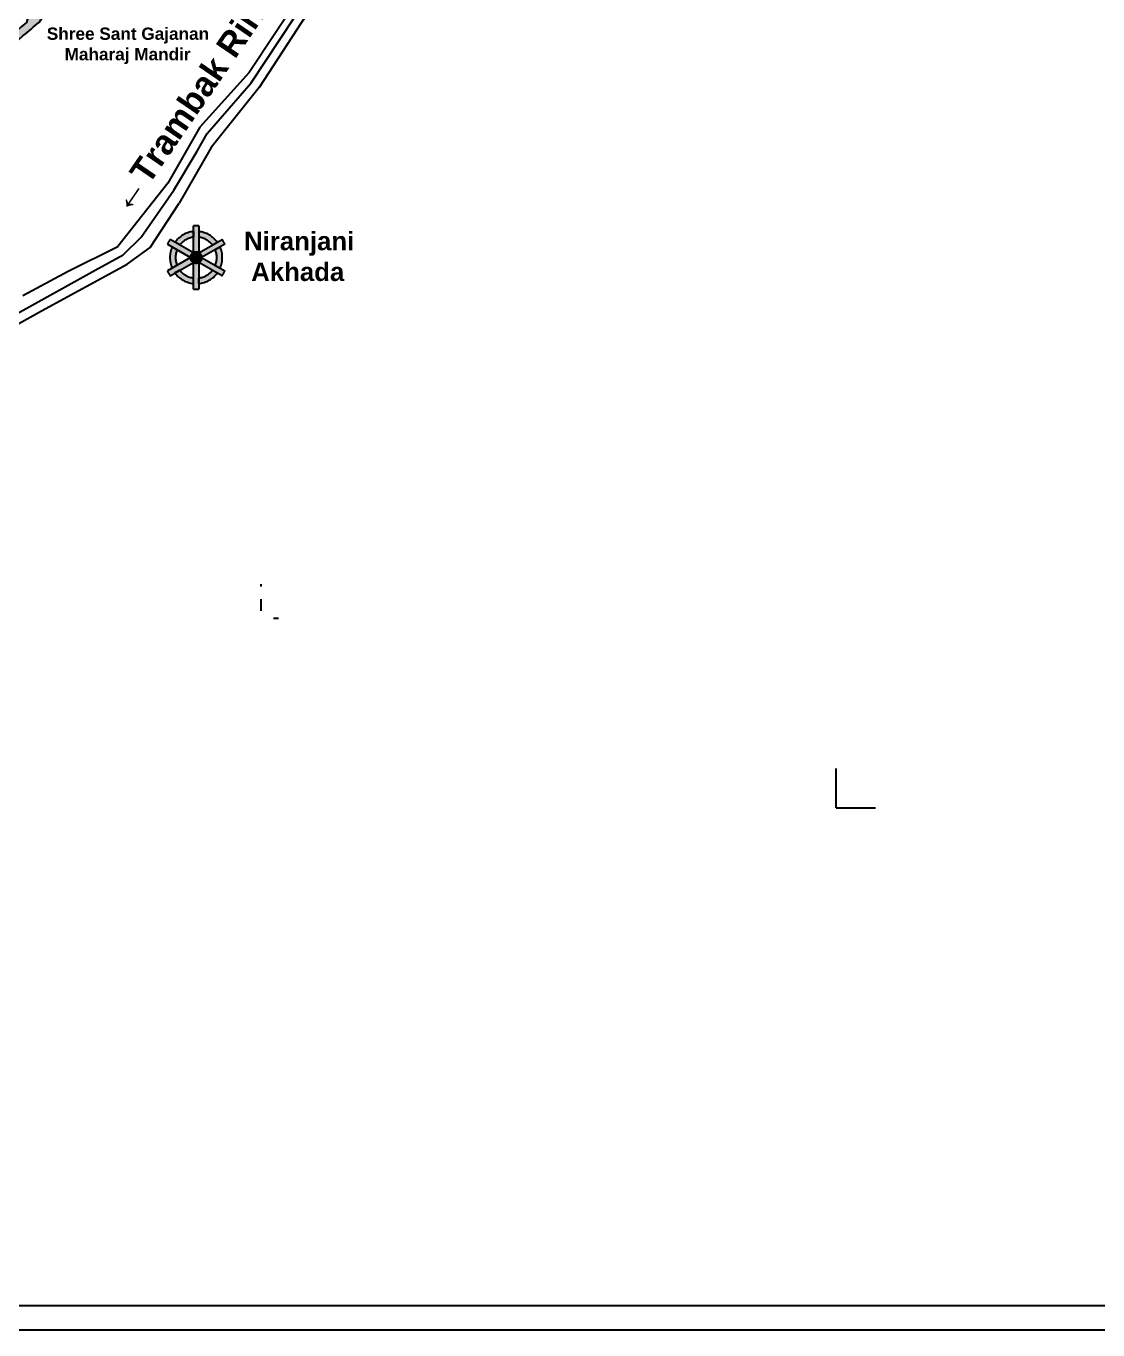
# Model space of a CAD drawing. Header units: metres. Extents: x 125.25 to 127.94, y 109.47 to 110.92.
# Drawn here: x 125.954 to 126.39, y 109.466 to 109.996 of the extents above; entities that cross this region are included whole.
import ezdxf

# ---------------------------------------------------------------- set-up
doc = ezdxf.new("R2010")
doc.units = ezdxf.units.M
doc.linetypes.add('DASHED2', pattern=[0.375, 0.25, -0.125])
doc.linetypes.add('DASHEDX2', pattern=[38.099999999999994, 25.4, -12.7])
doc.styles.get("Standard").update_dxf_attribs({"font": 'arial.ttf'})
pattern_1 = [(0, (78.03224774755557, 68.50812503801878), (0, 2.619375), [1.905, -0.714375]), (90, (78.03224774755557, 68.50812503801878), (-2.619375, 1.603904604758299e-16), [1.905, -0.714375])]
pattern_2 = [(0, (126.0481170161664, 109.7535990508151), (0, 2.619375), [1.905, -0.714375]), (90, (126.0481170161664, 109.7535990508151), (-2.619375, 1.603904604758299e-16), [1.905, -0.714375])]
pattern_3 = [(0, (126.2818825377752, 109.6763935714703), (0, 2.619375), [1.905, -0.714375]), (90, (126.2818825377752, 109.6763935714703), (-2.619375, 1.603904604758299e-16), [1.905, -0.714375])]

# ---------------------------------------------------------------- blocks, each defined once
blk = doc.blocks.new('A$C41FF0212')
at = {"linetype": 'DASHEDX2', "true_color": 0xffffff, "transparency": 33554687}
h = blk.add_hatch(color=7, dxfattribs=at)
h.dxf.hatch_style = 1
edge = h.paths.add_edge_path()
edge.add_line((0.009810053648588224, 0.02023095741278836), (0.009807084236798356, 0.01053818119704282))
edge.add_arc((0.008810050707553271, 0.008816867412440125), 0.001989220199852741, 59.9193663883004, 120.0806349087099)
edge.add_line((0.007813017139342635, 0.01053818117447288), (0.007810053648588224, 0.02023095741278836))
edge.add_arc((0.008810053648588223, 0.008810029477800203), 0.01146462362645163, 84.99602569108208, 95.00397430891792, ccw=False)
edge = h.paths.add_edge_path()
edge.add_line((0.009807087214203676, 0.01053817947927114), (0.01820807795371283, 0.01537621056397809))
edge.add_arc((0.008810053648588227, 0.008810029477800182), 0.01146462362645165, 24.93315632470302, 34.9411049425388, ccw=False)
edge.add_line((0.01920617681180591, 0.01364306352189733), (0.01080518607229675, 0.008805032437190382))
edge.add_arc((0.008876963372191574, 0.008848561995297174), 0.001928713976625326, 358.70676949753, 421.1674917697118)
edge = h.paths.add_edge_path()
edge.add_line((0.01080518607229675, 0.008805032437190382), (0.01921446167699539, 0.003994856742102139))
edge.add_arc((0.00881005364858819, 0.008810029477800227), 0.0114646236264517, 325.15729421149143, 335.1652428293271, ccw=False)
edge.add_line((0.01821934077739304, 0.00225999813253921), (0.009810053648588222, 0.0070835943187085))
edge.add_arc((0.00889229840302597, 0.008762485264074324), 0.001913360785944036, 298.66294626811, 361.2741843655108)
edge = h.paths.add_edge_path()
edge.add_line((0.009810053648588224, 0.007083594318708501), (0.009810053648588219, -0.002610898457187993))
edge.add_arc((0.008810053648588221, 0.00881002947780018), 0.01146462362645164, 264.99602569108214, 275.00397430891786, ccw=False)
edge.add_line((0.007810053648588224, -0.002610898457187993), (0.007810053648588221, 0.007083594318708499))
edge.add_arc((0.008810053648588223, 0.008780995651962845), 0.0019700688531454, 239.496135826314, 300.503864173686)
edge = h.paths.add_edge_path()
edge.add_line((0.006814656138358171, 0.00881829426345854), (-0.00159435437981895, 0.003994856742102139))
edge.add_arc((0.008810053648588253, 0.008810029477800227), 0.0114646236264517, 204.8347571706728, 214.8427057885085)
edge.add_line((-0.0005992334802165968, 0.00225999813253921), (0.00781005364858822, 0.0070835943187085))
edge.add_arc((0.008738579878051298, 0.008769334124422391), 0.001924546609300286, 178.5422478274661, 241.1534859248669, ccw=False)
edge = h.paths.add_edge_path()
edge.add_line((0.007813020082972766, 0.01053817947927114), (-0.0005879706565363914, 0.01537621056397809))
edge.add_arc((0.008810053648588216, 0.008810029477800182), 0.01146462362645165, 145.0588950574612, 155.0668436752969)
edge.add_line((-0.00158606951462947, 0.01364306352189733), (0.006814656138358171, 0.00881829426345854))
edge.add_arc((0.008732075451129296, 0.008854977589945533), 0.001917770186291842, 118.63530476575451, 181.0960270379363, ccw=False)
at = {"linetype": 'DASHEDX2', "transparency": 33554687}
h = blk.add_hatch(color=20, dxfattribs=at)
h.dxf.hatch_style = 1
edge = h.paths.add_edge_path()
edge.add_line((0.007810053648588219, 0.01822167653824538), (0.007810053648588219, 0.01620736723435694))
edge.add_arc((0.008810053648588216, 0.008810029477800184), 0.007464623626451644, 97.69878825760865, 142.3640811087704)
edge.add_line((0.002898766051610421, 0.01336824018271462), (0.001153218945675414, 0.01437348009074328))
edge.add_arc((0.00881005364858822, 0.008810029477800182), 0.00946462362645165, 96.06499769183557, 143.9978716745435, ccw=False)
edge = h.paths.add_edge_path()
edge.add_line((0.009810053648588224, 0.01822167653824538), (0.009810053648588224, 0.01620736723435694))
edge.add_arc((0.008810053648588227, 0.008810029477800184), 0.007464623626451644, 37.63591889122961, 82.30121174239127, ccw=False)
edge.add_line((0.01472134124556602, 0.01336824018271462), (0.01646688835150103, 0.01437348009074328))
edge.add_arc((0.008810053648588223, 0.008810029477800182), 0.00946462362645165, 36.0021283254565, 83.93500230816441)
edge = h.paths.add_edge_path()
edge.add_line((0.01746498720959411, 0.01264033304866252), (0.0157194401036591, 0.01163509314063386))
edge.add_arc((0.008810053648588223, 0.008810029477800189), 0.007464623626451644, -22.139943221981923, 22.238342376012213, ccw=False)
edge.add_line((0.01572428164579309, 0.005996836081098064), (0.01747155256487988, 0.004994595437816641))
edge.add_arc((0.008810053648588225, 0.008810029477800189), 0.009464623626451646, 336.226266212245, 383.8721329417853)
edge = h.paths.add_edge_path()
edge.add_line((0.009810053648588224, -0.0006016175826450108), (0.00981005364858822, 0.001412691721243432))
edge.add_arc((0.008810053648588223, 0.008810029477800189), 0.007464623626451648, 277.6987882576087, 322.4624802628007)
edge.add_line((0.01472916074619075, 0.004261977471535136), (0.01647643166527753, 0.003259736828253713))
edge.add_arc((0.008810053648588223, 0.008810029477800189), 0.00946462362645165, 276.0649976918356, 324.0962708285738, ccw=False)
edge = h.paths.add_edge_path()
edge.add_line((0.007810053648588219, -0.0006016175826450108), (0.007810053648588222, 0.001412691721243432))
edge.add_arc((0.00881005364858822, 0.008810029477800189), 0.007464623626451648, 217.5375197371993, 262.30121174239133, ccw=False)
edge.add_line((0.002890946550985696, 0.004261977471535136), (0.001143675631898908, 0.003259736828253713))
edge.add_arc((0.00881005364858822, 0.008810029477800189), 0.00946462362645165, 215.9037291714262, 263.9350023081644)
edge = h.paths.add_edge_path()
edge.add_line((0.0001551200875823354, 0.01264033304866252), (0.001900667193517343, 0.01163509314063386))
edge.add_arc((0.008810053648588218, 0.008810029477800189), 0.007464623626451643, 157.7616576239878, 202.139943221982)
edge.add_line((0.00189582565138335, 0.005996836081098064), (0.0001485547322965623, 0.004994595437816641))
edge.add_arc((0.008810053648588218, 0.008810029477800189), 0.009464623626451646, 156.1278670582147, 203.773733787755, ccw=False)
at = {"linetype": 'DASHEDX2', "true_color": 0xffffff, "transparency": 33554687}
h = blk.add_hatch(color=7, dxfattribs=at)
h.dxf.hatch_style = 1
edge = h.paths.add_edge_path()
edge.add_line((0.009807087214203676, 0.01053817947927114), (0.01820807795371283, 0.01537621056397809))
edge.add_arc((0.008810053648588227, 0.008810029477800182), 0.01146462362645165, 24.93315632470302, 34.9411049425388, ccw=False)
edge.add_line((0.01920617681180591, 0.01364306352189733), (0.01080518607229675, 0.008805032437190382))
edge.add_arc((0.008876963372191574, 0.008848561995297174), 0.001928713976625326, 358.70676949753, 421.1674917697118)
at = {"linetype": 'DASHEDX2', "true_color": 0xcc3300, "transparency": 33554687}
h = blk.add_hatch(color=22, dxfattribs=at)
h.dxf.hatch_style = 1
edge = h.paths.add_edge_path()
edge.add_arc((0.008810053648588221, 0.008780995651962838), 0.002025091960450592, 0, 360)
at = {"color": 18, "linetype": 'DASHEDX2', "true_color": 0x000000}
for points in [[(0.009810053648588224, 0.02023095741278836), (0.009807084236798356, 0.01053818119704282, 0.2687035224409885), (0.007813017139342635, 0.01053818117447288), (0.007810053648588224, 0.02023095741278836, -0.04369569146346969)], [(0.007810053648588219, 0.01822167653824538), (0.007810053648588219, 0.01620736723435694, 0.1973945879906858), (0.002898766051610421, 0.01336824018271462), (0.001153218945675414, 0.01437348009074328, -0.2122504552456015)], [(0.009810053648588224, 0.01822167653824538), (0.009810053648588224, 0.01620736723435694, -0.1973945879906858), (0.01472134124556602, 0.01336824018271462), (0.01646688835150103, 0.01437348009074328, 0.2122504552456015)], [(0.0001551200875823354, 0.01264033304866252), (0.001900667193517343, 0.01163509314063386, 0.1960938078674019), (0.00189582565138335, 0.005996836081098064), (0.0001485547322965623, 0.004994595437816641, -0.2109420802666859)], [(0.01746498720959411, 0.01264033304866252), (0.0157194401036591, 0.01163509314063386, -0.1960938078674019), (0.01572428164579309, 0.005996836081098064), (0.01747155256487988, 0.004994595437816641, 0.2109420802666859)], [(0.007810053648588219, -0.0006016175826450108), (0.007810053648588222, 0.001412691721243432, -0.1978407024874488), (0.002890946550985696, 0.004261977471535136), (0.001143675631898908, 0.003259736828253713, 0.2126991856762388)], [(0.009810053648588224, -0.0006016175826450108), (0.00981005364858822, 0.001412691721243432, 0.1978407024874488), (0.01472916074619075, 0.004261977471535136), (0.01647643166527753, 0.003259736828253713, -0.2126991856762388)]]:
    blk.add_lwpolyline(points, format="xyb", close=True, dxfattribs=at)
for points in [[(0.007813020082972766, 0.01053817947927114), (-0.0005879706565363914, 0.01537621056397809, 0.04369569146346959), (-0.00158606951462947, 0.01364306352189733), (0.006814656138358171, 0.00881829426345854, -0.2794906431650335), (0.007813017139342633, 0.01053818117447287)], [(0.009807087214203676, 0.01053817947927114), (0.01820807795371283, 0.01537621056397809, -0.04369569146346959), (0.01920617681180591, 0.01364306352189733), (0.01080518607229675, 0.008805032437190382, 0.2794906431650335), (0.009807087214203676, 0.01053817947927114)], [(0.006814656138358171, 0.00881829426345854, -0.001681654276185364), (0.006814656138358171, 0.00881829426345854), (-0.00159435437981895, 0.003994856742102139, 0.04369569146346952), (-0.0005992334802165968, 0.00225999813253921), (0.00781005364858822, 0.0070835943187085, -0.2801988244140493), (0.006814656138358171, 0.00881829426345854)], [(0.009810053648588224, 0.007083594318708501), (0.009810053648588219, -0.002610898457187993, -0.04369569146346952), (0.007810053648588224, -0.002610898457187993), (0.007810053648588221, 0.0070835943187085, 0.2726675198910545), (0.009810053648588224, 0.007083594318708501)], [(0.01080518607229675, 0.008805032437190382, 0.001681654276185364), (0.01080518607229675, 0.008805032437190382), (0.01921446167699539, 0.003994856742102139, -0.04369569146346952), (0.01821934077739304, 0.00225999813253921), (0.009810053648588222, 0.0070835943187085, 0.2801988244140493), (0.01080518607229675, 0.008805032437190382)]]:
    blk.add_lwpolyline(points, format="xyb", dxfattribs=at)
blk.add_circle((0.008810053648588221, 0.008780995651962838), 0.002025091960450592, dxfattribs=at)

msp = doc.modelspace()

# ---------------------------------------------------------------- hatches: boundary and pattern name
at = {"linetype": 'DASHEDX2', "transparency": 33554508}
h = msp.add_hatch(dxfattribs=at)
h.set_pattern_fill('ANGLE', color=4)
h.set_pattern_definition([(0, (0, 0), (0, 6.985), [5.08, -1.905]), (90, (0, 0), (-6.985, 4.277078946022131e-16), [5.08, -1.905])])
h.paths.add_polyline_path([(125.8705853623104, 109.8771000667366), (125.9181368982922, 109.9017600614604), (125.9154052375603, 109.905512128633), (125.9017845078831, 109.8963763795258), (125.8865935687753, 109.8898878059363), (125.8673005486775, 109.8805543287699), (125.8525745645625, 109.8692732481122), (125.8428560623801, 109.8676746096338), (125.8485448038069, 109.8601547941576), (125.8491740310245, 109.8603087610031), (125.8524310060408, 109.8607536119008), (125.8550355268982, 109.8611299866417), (125.8616632645926, 109.865689723601), (125.8660277012858, 109.8698632599182)], flags=17)
h.paths.add_polyline_path([(125.8431906606928, 109.8581365959974), (125.8445922971029, 109.8590780819242), (125.8400254031473, 109.8654496796128), (125.8364600847154, 109.8577744413497), (125.8347120614988, 109.8568343505056), (125.8369634646137, 109.8535726028602)])
h.paths.add_polyline_path([(125.8341718033263, 109.8565437984371), (125.8296435814573, 109.8541085104623), (125.8323696805667, 109.8502057586822), (125.8364480036427, 109.8531948147989)])
h.paths.add_polyline_path([(125.8347120614988, 109.8568343505056), (125.8341718033263, 109.8565437984371), (125.8364480036427, 109.8531948147989), (125.8369634646137, 109.8535726028602)])
h.paths.add_polyline_path([(125.8296435814573, 109.8541085104623), (125.8290026915327, 109.8537638384095), (125.8318370452831, 109.8498153833434), (125.8323696805667, 109.8502057586822)])
h.paths.add_polyline_path([(125.8317318137627, 109.8497382577911), (125.8318370452831, 109.8498153833434), (125.8290026915327, 109.8537638384095), (125.8287411038078, 109.8536231559388), (125.7996513262093, 109.8533920979523), (125.7973678033014, 109.8492460737045), (125.7834725218293, 109.8100908841822), (125.7835236349938, 109.8046255650382), (125.7811724007597, 109.8021738358294), (125.7781471378272, 109.7895551646307), (125.7715042611262, 109.7774640873222), (125.7689848379206, 109.7591118057509), (125.7695196255294, 109.7537865126992), (125.7683333914078, 109.7491172429875), (125.7686578944876, 109.7446558787571), (125.7698376738271, 109.7447416915286), (125.7705256575947, 109.7352830873964), (125.7694526595438, 109.7242457733809), (125.7574622679585, 109.7239078201225), (125.7432155350898, 109.7197360418107), (125.7483832210531, 109.7176598529116), (125.7567652102025, 109.7205139239214), (125.7725114903515, 109.7220313543365), (125.7757858555576, 109.7571561135481), (125.7782935495557, 109.7668182701643), (125.7793146328, 109.7751881071538), (125.7832820292746, 109.7919440152305), (125.7918612611511, 109.8187848072856), (125.7967053235734, 109.834745854875), (125.8023043921794, 109.8452786717885), (125.8027668424124, 109.8457140019372), (125.8033030041496, 109.8460086874303), (125.8038593470948, 109.846162728268), (125.8044893299795, 109.8462029168146), (125.8262745145643, 109.8477459495004), (125.8274393710241, 109.84786785781), (125.8288368123272, 109.8480742932828), (125.8302145733742, 109.8486528618808)])
h.paths.add_polyline_path([(125.9213390771701, 109.9058684990205), (125.9194435517922, 109.9084885877185), (125.9189648703936, 109.9078996594958), (125.9154052375603, 109.905512128633), (125.9181368982922, 109.9017600614604), (125.9217649772131, 109.9036415655002), (125.9223704863597, 109.9044525565022)], flags=16)
h.paths.add_polyline_path([(126.0277262574968, 110.1051928602745), (126.0234951082265, 110.1009622818685), (126.0230604917, 110.0822096962502), (126.0273543106344, 110.0865862662085)])
h.paths.add_polyline_path([(126.0316566639709, 110.0721470453441), (126.0277605458053, 110.0775881534434), (126.0273074705305, 110.0842430960201), (126.0273543106344, 110.0865862662085), (126.0230604917, 110.0822096962502), (126.0272263878759, 110.0717908106494), (126.0277876687762, 110.0583996329463), (126.025131692995, 110.0532009682811), (126.0166340447251, 110.0364552522883), (125.9976731557835, 110.0287595270551), (125.9893398913244, 110.0254133194208), (125.9734046091535, 110.0208019507068), (125.9579032229533, 110.0092181590527), (125.9543267837091, 109.9975596051061), (125.9207968517484, 109.9687582711058), (125.9316753816034, 109.9441541837497), (125.9353170877328, 109.9397855636221), (125.9359706869247, 109.9288221464192), (125.9189648703936, 109.9078996594958), (125.9017845078831, 109.8963763795258), (125.8865935687753, 109.8898878059363), (125.8673005486775, 109.8805543287699), (125.8525745645625, 109.8692732481122), (125.8409102505565, 109.8673545346269, -0.0488294801046326), (125.8410738819279, 109.867001436331), (125.8460861655471, 109.8597437265321), (125.8463490188244, 109.8596175032114), (125.8491740310245, 109.8603087610031), (125.8524310060408, 109.8607536119008), (125.8550355268982, 109.8611299866417), (125.8616632645926, 109.865689723601), (125.8660277012858, 109.8698632599182), (125.8705853623104, 109.8771000667366), (125.9217649772131, 109.9036415655002), (125.9404992211704, 109.9287333471249), (125.93942210287, 109.9327709381307), (125.9406400602386, 109.9370983932246), (125.9341101513075, 109.9563342733454), (125.926997492106, 109.9610877819607), (125.9262726861697, 109.9689650727613), (125.9529201821415, 109.9921306115497), (125.9595836305549, 109.997672328334), (125.9693300805219, 110.0133053983237), (126.0102557095472, 110.0293011417199), (126.017040700686, 110.0328248456914), (126.0170407006861, 110.0358062891332), (126.02181803622, 110.0358062891332), (126.0307472214514, 110.0560970458843)])
h = msp.add_hatch(color=4, dxfattribs=at)
h.dxf.hatch_style = 1
h.paths.add_polyline_path([(126.0277262574968, 110.1051928602745), (126.0234951082265, 110.1009622818685), (126.0230604917, 110.0822096962502), (126.0273543106344, 110.0865862662085)])
h.paths.add_polyline_path([(126.0273074705305, 110.0842430960201), (126.0273543106344, 110.0865862662085), (126.0230604917, 110.0822096962502), (126.0272263878759, 110.0717908106494), (126.0277876687762, 110.0583996329463), (126.025131692995, 110.0532009682811), (126.0166340447251, 110.0364552522883), (125.9976731557835, 110.0287595270551), (125.9893398913244, 110.0254133194208), (125.9734046091535, 110.0208019507068), (125.9579032229533, 110.0092181590527), (125.9543267837091, 109.9975596051061), (125.9207968517484, 109.9687582711058), (125.9316753816034, 109.9441541837497), (125.9353170877328, 109.9397855636221), (125.9359706869247, 109.9288221464192), (125.9189648703936, 109.9078996594958), (125.9017845078831, 109.8963763795258), (125.8865935687753, 109.8898878059363), (125.8673005486775, 109.8805543287699), (125.8525745645625, 109.8692732481122), (125.8409102505565, 109.8673545346269), (125.8364600847154, 109.8577744413497), (125.8287411038078, 109.8536231559388), (125.7996513262093, 109.8533920979523), (125.7973678033014, 109.8492460737045), (125.7834725218293, 109.8100908841822), (125.7835236349938, 109.8046255650382), (125.7811724007597, 109.8021738358294), (125.7781471378272, 109.7895551646307), (125.7715042611262, 109.7774640873222), (125.7689848379206, 109.7591118057509), (125.7695196255294, 109.7537865126992), (125.7683333914078, 109.7491172429875), (125.7686578944876, 109.7446558787571), (125.7698376738271, 109.7447416915286), (125.7705256575947, 109.7352830873964), (125.7694526595438, 109.7242457733809), (125.7574622679585, 109.7239078201225), (125.7432155350898, 109.7197360418107), (125.7483832210531, 109.7176598529116), (125.7567652102025, 109.7205139239214), (125.7725114903515, 109.7220313543365), (125.7757858555576, 109.7571561135481), (125.7782935495557, 109.7668182701643), (125.7793146328, 109.7751881071538), (125.7832820292746, 109.7919440152305), (125.7918612611511, 109.8187848072856), (125.7967053235734, 109.834745854875), (125.8023043921794, 109.8452786717885), (125.8027668424124, 109.8457140019372), (125.8033030041496, 109.8460086874303), (125.8038593470948, 109.846162728268), (125.8044893299795, 109.8462029168146), (125.8262745145643, 109.8477459495004), (125.8274393710241, 109.84786785781), (125.8288368123272, 109.8480742932828), (125.8302145733742, 109.8486528618808), (125.8317318137627, 109.8497382577911), (125.8431906606928, 109.8581365959974), (125.8448488832786, 109.8592504320941), (125.8491740310245, 109.8603087610031), (125.8524310060408, 109.8607536119008), (125.8550355268982, 109.8611299866417), (125.8616632645926, 109.865689723601), (125.8660277012858, 109.8698632599182), (125.8705853623104, 109.8771000667366), (125.9217649772131, 109.9036415655002), (125.9404992211704, 109.9287333471249), (125.93942210287, 109.9327709381307), (125.9406400602386, 109.9370983932246), (125.9341101513075, 109.9563342733454), (125.926997492106, 109.9610877819607), (125.9262726861697, 109.9689650727613), (125.9529201821415, 109.9921306115497), (125.9595836305549, 109.997672328334), (125.9693300805219, 110.0133053983237), (126.0102557095472, 110.0293011417199), (126.0215325991035, 110.035157659393), (126.0307472214514, 110.0560970458843), (126.0316566639709, 110.0721470453441), (126.0277605458053, 110.0775881534434)])
at = {"linetype": 'DASHEDX2', "transparency": 33554687}
h = msp.add_hatch(dxfattribs=at)
h.set_pattern_fill('ANGLE', color=5, scale=0.375)
h.set_pattern_definition(pattern_1)
edge = h.paths.add_edge_path()
edge.add_arc((126.0523058646708, 109.7747927233555), 0.005452126372468816, 249.23201427472668, 310.3680361022112, ccw=False)
edge.add_line((126.0503726247912, 109.7696948546293), (126.0494365788458, 109.7687816066159))
edge.add_arc((126.0447482330382, 109.7655455682795), 0.005696712255949516, -36.79483663115002, 34.61461385876498, ccw=False)
edge.add_arc((126.0532017604405, 109.7606997568932), 0.004147392212962093, 159.775410179667, 241.9771746281703)
edge.add_arc((126.0383744262832, 109.7260919663639), 0.03351951096731626, 58.60247302729181, 67.40481105756407, ccw=False)
edge.add_arc((126.0732999325501, 109.7260919663491), 0.03351951096483415, 112.5951888763378, 121.39752691721961, ccw=False)
edge.add_arc((126.0584725984295, 109.760699756913), 0.004147392232406883, 298.0228252284066, 380.2245879563536)
edge.add_arc((126.0669261258243, 109.7655455682779), 0.005696712256910567, 145.3853861277885, 216.7948378600259, ccw=False)
edge.add_line((126.0622377800166, 109.7687816066159), (126.0613017340713, 109.7696948546293))
edge.add_arc((126.0593684941855, 109.7747927233566), 0.005452126375602906, 229.6319638760054, 290.76798578098635, ccw=False)
h = msp.add_hatch(dxfattribs=at)
h.set_pattern_fill('ANGLE', color=5, scale=0.375)
h.set_pattern_definition(pattern_2)
edge = h.paths.add_edge_path()
edge.add_arc((126.0523058646708, 109.7747927233555), 0.005452126372468816, 249.23201427472668, 310.3680361022112, ccw=False)
edge.add_line((126.0503726247912, 109.7696948546293), (126.0494365788458, 109.7687816066159))
edge.add_arc((126.0447482330382, 109.7655455682795), 0.005696712255949516, -36.79483663115002, 34.61461385876498, ccw=False)
edge.add_arc((126.0532017604405, 109.7606997568932), 0.004147392212962093, 159.775410179667, 241.9771746281703)
edge.add_arc((126.0383744262832, 109.7260919663639), 0.03351951096731626, 58.60247302729181, 67.40481105756407, ccw=False)
edge.add_arc((126.0732999325501, 109.7260919663491), 0.03351951096483415, 112.5951888763378, 121.39752691721961, ccw=False)
edge.add_arc((126.0584725984295, 109.760699756913), 0.004147392232406883, 298.0228252284066, 380.2245879563536)
edge.add_arc((126.0669261258243, 109.7655455682779), 0.005696712256910567, 145.3853861277885, 216.7948378600259, ccw=False)
edge.add_line((126.0622377800166, 109.7687816066159), (126.0613017340713, 109.7696948546293))
edge.add_arc((126.0593684941855, 109.7747927233566), 0.005452126375602906, 229.6319638760054, 290.76798578098635, ccw=False)
h = msp.add_hatch(dxfattribs=at)
h.set_pattern_fill('ANGLE', color=5, scale=0.375)
h.set_pattern_definition(pattern_2)
edge = h.paths.add_edge_path()
edge.add_arc((126.0523058646708, 109.7747927233555), 0.005452126372468816, 249.23201427472668, 310.3680361022112, ccw=False)
edge.add_line((126.0503726247912, 109.7696948546293), (126.0494365788458, 109.7687816066159))
edge.add_arc((126.0447482330382, 109.7655455682795), 0.005696712255949516, -36.79483663115002, 34.61461385876498, ccw=False)
edge.add_arc((126.0532017604405, 109.7606997568932), 0.004147392212962093, 159.775410179667, 241.9771746281703)
edge.add_arc((126.0383744262832, 109.7260919663639), 0.03351951096731626, 58.60247302729181, 67.40481105756407, ccw=False)
edge.add_arc((126.0732999325501, 109.7260919663491), 0.03351951096483415, 112.5951888763378, 121.39752691721961, ccw=False)
edge.add_arc((126.0584725984295, 109.760699756913), 0.004147392232406883, 298.0228252284066, 380.2245879563536)
edge.add_arc((126.0669261258243, 109.7655455682779), 0.005696712256910567, 145.3853861277885, 216.7948378600259, ccw=False)
edge.add_line((126.0622377800166, 109.7687816066159), (126.0613017340713, 109.7696948546293))
edge.add_arc((126.0593684941855, 109.7747927233566), 0.005452126375602906, 229.6319638760054, 290.76798578098635, ccw=False)
h = msp.add_hatch(dxfattribs=at)
h.set_pattern_fill('ANGLE', color=5, scale=0.375)
h.set_pattern_definition(pattern_2)
edge = h.paths.add_edge_path()
edge.add_arc((126.0523058646708, 109.7747927233555), 0.005452126372468816, 249.23201427472668, 310.3680361022112, ccw=False)
edge.add_line((126.0503726247912, 109.7696948546293), (126.0494365788458, 109.7687816066159))
edge.add_arc((126.0447482330382, 109.7655455682795), 0.005696712255949516, -36.79483663115002, 34.61461385876498, ccw=False)
edge.add_arc((126.0532017604405, 109.7606997568932), 0.004147392212962093, 159.775410179667, 241.9771746281703)
edge.add_arc((126.0383744262832, 109.7260919663639), 0.03351951096731626, 58.60247302729181, 67.40481105756407, ccw=False)
edge.add_arc((126.0732999325501, 109.7260919663491), 0.03351951096483415, 112.5951888763378, 121.39752691721961, ccw=False)
edge.add_arc((126.0584725984295, 109.760699756913), 0.004147392232406883, 298.0228252284066, 380.2245879563536)
edge.add_arc((126.0669261258243, 109.7655455682779), 0.005696712256910567, 145.3853861277885, 216.7948378600259, ccw=False)
edge.add_line((126.0622377800166, 109.7687816066159), (126.0613017340713, 109.7696948546293))
edge.add_arc((126.0593684941855, 109.7747927233566), 0.005452126375602906, 229.6319638760054, 290.76798578098635, ccw=False)
at = {"linetype": 'DASHEDX2', "true_color": 0xffffff, "transparency": 33554687}
h = msp.add_hatch(dxfattribs=at)
h.set_pattern_fill('ANGLE', scale=0.375)
h.set_pattern_definition(pattern_1)
h.paths.add_polyline_path([(126.057457747731, 109.7647479284948), (126.0596047937512, 109.7647479284948), (126.0579129749678, 109.7622507328231), (126.0584723168824, 109.759161005119), (126.0558371794312, 109.760403107206), (126.05320204198, 109.759161005119), (126.0537613838946, 109.7622507328231), (126.0520695651112, 109.7647479284948), (126.0542166111315, 109.7647479284948), (126.0558371794312, 109.767071873619)])
h = msp.add_hatch(dxfattribs=at)
h.set_pattern_fill('ANGLE', scale=0.375)
h.set_pattern_definition(pattern_2)
h.paths.add_polyline_path([(126.057457747731, 109.7647479284948), (126.0596047937512, 109.7647479284948), (126.0579129749678, 109.7622507328231), (126.0584723168824, 109.759161005119), (126.0558371794312, 109.760403107206), (126.05320204198, 109.759161005119), (126.0537613838946, 109.7622507328231), (126.0520695651112, 109.7647479284948), (126.0542166111315, 109.7647479284948), (126.0558371794312, 109.767071873619)])
h = msp.add_hatch(dxfattribs=at)
h.set_pattern_fill('ANGLE', scale=0.375)
h.set_pattern_definition(pattern_2)
h.paths.add_polyline_path([(126.057457747731, 109.7647479284948), (126.0596047937512, 109.7647479284948), (126.0579129749678, 109.7622507328231), (126.0584723168824, 109.759161005119), (126.0558371794312, 109.760403107206), (126.05320204198, 109.759161005119), (126.0537613838946, 109.7622507328231), (126.0520695651112, 109.7647479284948), (126.0542166111315, 109.7647479284948), (126.0558371794312, 109.767071873619)])
h = msp.add_hatch(dxfattribs=at)
h.set_pattern_fill('ANGLE', scale=0.375)
h.set_pattern_definition(pattern_2)
h.paths.add_polyline_path([(126.057457747731, 109.7647479284948), (126.0596047937512, 109.7647479284948), (126.0579129749678, 109.7622507328231), (126.0584723168824, 109.759161005119), (126.0558371794312, 109.760403107206), (126.05320204198, 109.759161005119), (126.0537613838946, 109.7622507328231), (126.0520695651112, 109.7647479284948), (126.0542166111315, 109.7647479284948), (126.0558371794312, 109.767071873619)])
at = {"linetype": 'DASHEDX2', "transparency": 33554687}
h = msp.add_hatch(dxfattribs=at)
h.set_pattern_fill('ANGLE', color=86, scale=0.375)
h.set_pattern_definition(pattern_3)
edge = h.paths.add_edge_path()
edge.add_line((126.2856325377752, 109.6947721171814), (126.2964430674135, 109.6947721171814))
edge.add_arc((126.2964430674135, 109.6910221171814), 0.003750000000000003, 1.1368683772161603e-13, 89.99999999999989, ccw=False)
edge.add_line((126.3001930674135, 109.6910221171814), (126.3001930674135, 109.6801435714703))
edge.add_arc((126.2964430674135, 109.6801435714703), 0.003750000000000003, -89.99999999999989, 0, ccw=False)
edge.add_line((126.2964430674135, 109.6763935714703), (126.2856325377752, 109.6763935714703))
edge.add_arc((126.2856325377752, 109.6801435714703), 0.003750000000000002, 180, 270, ccw=False)
edge.add_line((126.2818825377752, 109.6801435714703), (126.2818825377752, 109.6910221171814))
edge.add_arc((126.2856325377752, 109.6910221171814), 0.003750000000000001, 90, 180, ccw=False)
h = msp.add_hatch(dxfattribs=at)
h.set_pattern_fill('ANGLE', color=1, scale=0.375)
h.set_pattern_definition(pattern_3)
edge = h.paths.add_edge_path(flags=16)
edge.add_line((126.292236644448, 109.6875881718403), (126.2899852684119, 109.6875881718403))
edge.add_line((126.2899852684119, 109.6875881718403), (126.2899852684119, 109.6852828114773))
edge.add_line((126.2899852684119, 109.6852828114773), (126.292236644448, 109.6852828114773))
edge.add_arc((126.292236644448, 109.6864354916588), 0.001152680181496279, 270, 450)
edge = h.paths.add_edge_path()
edge.add_line((126.2884450377752, 109.6919596171814), (126.2936305674135, 109.6919596171814))
edge.add_arc((126.2936305674135, 109.6882096171814), 0.003750000000000003, 1.1368683772161603e-13, 89.99999999999989, ccw=False)
edge.add_line((126.2973805674135, 109.6882096171814), (126.2973805674135, 109.6829560714703))
edge.add_arc((126.2936305674135, 109.6829560714703), 0.003750000000000003, -89.99999999999989, 0, ccw=False)
edge.add_line((126.2936305674135, 109.6792060714703), (126.2884450377752, 109.6792060714703))
edge.add_arc((126.2884450377752, 109.6829560714703), 0.003750000000000001, 180, 270, ccw=False)
edge.add_line((126.2846950377752, 109.6829560714703), (126.2846950377752, 109.6882096171814))
edge.add_arc((126.2884450377752, 109.6882096171814), 0.003750000000000001, 90, 180, ccw=False)
at = {"linetype": 'DASHEDX2', "true_color": 0x000000, "transparency": 33554687}
h = msp.add_hatch(dxfattribs=at)
h.set_pattern_fill('ANGLE', color=18, scale=0.375)
h.set_pattern_definition(pattern_3)
edge = h.paths.add_edge_path()
edge.add_line((126.2884450377752, 109.6919596171814), (126.2936305674135, 109.6919596171814))
edge.add_arc((126.2936305674135, 109.6882096171814), 0.003750000000000003, 1.1368683772161603e-13, 89.99999999999989, ccw=False)
edge.add_line((126.2973805674135, 109.6882096171814), (126.2973805674135, 109.6829560714703))
edge.add_arc((126.2936305674135, 109.6829560714703), 0.003750000000000003, -89.99999999999989, 0, ccw=False)
edge.add_line((126.2936305674135, 109.6792060714703), (126.2884450377752, 109.6792060714703))
edge.add_arc((126.2884450377752, 109.6829560714703), 0.003750000000000001, 180, 270, ccw=False)
edge.add_line((126.2846950377752, 109.6829560714703), (126.2846950377752, 109.6882096171814))
edge.add_arc((126.2884450377752, 109.6882096171814), 0.003750000000000001, 90, 180, ccw=False)
at = {"linetype": 'DASHEDX2', "transparency": 33554687}
h = msp.add_hatch(dxfattribs=at)
h.set_pattern_fill('ANGLE', scale=0.375)
h.set_pattern_definition(pattern_3)
edge = h.paths.add_edge_path()
edge.add_line((126.2879846445012, 109.6816641183039), (126.2899852684119, 109.6816641183039))
edge.add_line((126.2899852684119, 109.6816641183039), (126.2899852684119, 109.6836214606078))
edge.add_line((126.2899852684119, 109.6836214606078), (126.292236644448, 109.6836214606078))
edge.add_arc((126.292236644448, 109.6864354916588), 0.002814031050991428, 270, 450)
edge.add_line((126.292236644448, 109.6892495227098), (126.2879846445012, 109.6892495227098))
edge.add_line((126.2879846445012, 109.6892495227098), (126.2879846445012, 109.6816641183039))
edge = h.paths.add_edge_path(flags=16)
edge.add_line((126.292236644448, 109.6875881718403), (126.2899852684119, 109.6875881718403))
edge.add_line((126.2899852684119, 109.6875881718403), (126.2899852684119, 109.6852828114773))
edge.add_line((126.2899852684119, 109.6852828114773), (126.292236644448, 109.6852828114773))
edge.add_arc((126.292236644448, 109.6864354916588), 0.001152680181496279, 270, 450)
at = {"linetype": 'DASHEDX2', "true_color": 0x000000, "transparency": 33554687}
h = msp.add_hatch(dxfattribs=at)
h.set_pattern_fill('ANGLE', color=18, scale=0.375)
h.set_pattern_definition(pattern_3)
edge = h.paths.add_edge_path()
edge.add_line((126.292236644448, 109.6875881718403), (126.2899852684119, 109.6875881718403))
edge.add_line((126.2899852684119, 109.6875881718403), (126.2899852684119, 109.6852828114773))
edge.add_line((126.2899852684119, 109.6852828114773), (126.292236644448, 109.6852828114773))
edge.add_arc((126.292236644448, 109.6864354916588), 0.001152680181496279, 270, 450)
at = {"linetype": 'DASHEDX2', "transparency": 33554687}
h = msp.add_hatch(dxfattribs=at)
h.set_pattern_fill('ANGLE', color=1, scale=0.375)
h.set_pattern_definition(pattern_3)
edge = h.paths.add_edge_path()
edge.add_line((126.292236644448, 109.6875881718403), (126.2899852684119, 109.6875881718403))
edge.add_line((126.2899852684119, 109.6875881718403), (126.2899852684119, 109.6852828114773))
edge.add_line((126.2899852684119, 109.6852828114773), (126.292236644448, 109.6852828114773))
edge.add_arc((126.292236644448, 109.6864354916588), 0.001152680181496279, 270, 450)

# ---------------------------------------------------------------- linework, layer by layer
at = {"color": 18, "linetype": 'DASHEDX2', "true_color": 0x000000}
for p, q in [((126.0797530099611, 110.0299975518146), (126.044885208649, 109.9772488827738)), ((126.044885208649, 109.9772488827738), (126.024792332719, 109.9549292009767)), ((126.024792332719, 109.9549292009767), (126.0117725577255, 109.9321750984361)), ((126.0117725577255, 109.9321750984361), (125.9915432522857, 109.9065123239363)), ((126.0045704903743, 109.9059914159467), (126.0164719570935, 109.9240689118522)), ((125.9953060526683, 109.8991995875668), (126.0045704903743, 109.9059914159467))]:
    msp.add_line(p, q, dxfattribs=at)
at = {"color": 18, "true_color": 0x000000}
for p, q in [((125.9712473068717, 109.8964526192995), (125.9915432522857, 109.9065123239363)), ((125.9604211544926, 109.8802712514517), (125.9953060526683, 109.8991995875668)), ((125.9529026917968, 109.8864833951424), (125.9712473068717, 109.8964526192995)), ((125.9325445735106, 109.8646873565161), (125.9604211544926, 109.8802712514517))]:
    msp.add_line(p, q, dxfattribs=at)
at = {"color": 18, "linetype": 'DASHEDX2', "true_color": 0x000000}
for points in [[(127.2556200472607, 110.7071924725872), (125.2503302279466, 110.7071924725872), (125.2503302279466, 109.4658067328945), (127.2556200472607, 109.4658067328945)], [(127.2456200472607, 110.6971924725872), (125.2603302279466, 110.6971924725872), (125.2603302279466, 109.4758067328945), (127.2456200472607, 109.4758067328945)]]:
    msp.add_lwpolyline(points, close=True, dxfattribs=at)
at = {"color": 1, "linetype": 'DASHED2', "lineweight": 25, "ltscale": 0.015}
msp.add_lwpolyline([(125.9318581836253, 109.8689021952493), (125.9822449563878, 109.8967721333597), (125.9936288921391, 109.9030014557074), (126.0009147416833, 109.9102380862181), (126.0142378637375, 109.9292978963715), (126.023756687625, 109.9452671552091), (126.027766298223, 109.9524207488321), (126.0456589646688, 109.9730772309055), (126.0816781430773, 110.0274294887349), (126.0964663707659, 110.0635787403469), (126.1197040930881, 110.0933853632758), (126.1271501079429, 110.1109322644607), (126.1506226661628, 110.1450812736527), (126.1750800676541, 110.1973250986023), (126.3220436438128, 110.3373593684534)], dxfattribs=at)
at = {"color": 18, "linetype": 'DASHEDX2', "true_color": 0x000000}
msp.add_lwpolyline([(126.3245843738175, 110.3353441619584), (126.1779606319783, 110.196037840071), (126.1546154637985, 110.1444340830602), (126.1307995040999, 110.1112333837046), (126.1228201629152, 110.0923350971261), (126.1005267907131, 110.0627639891656), (126.0844533029589, 110.0271115988938), (126.0700167780818, 110.0033947385416), (126.0488963311706, 109.9711280663975), (126.0294298007684, 109.9467534374909), (126.0164719570935, 109.9240689118522)], dxfattribs=at)
at = {"color": 5}
msp.add_open_spline([(126.0443018677535, 110.137269616677), (126.0368419669312, 110.1297580587084), (126.029382066109, 110.1222465007399), (126.0219221652867, 110.1147349427713), (126.0224464796, 110.1101440558038), (126.0229707939133, 110.1055531688362), (126.0234951082266, 110.1009622818686), (126.0233502360511, 110.0947114199958), (126.0232053638755, 110.088460558123), (126.0230604917, 110.0822096962501), (126.0244491237586, 110.0787367343832), (126.0258377558173, 110.0752637725163), (126.0272263878759, 110.0717908106494), (126.0274134815093, 110.0673270847483), (126.0276005751428, 110.0628633588473), (126.0277876687762, 110.0583996329463), (126.0269023435158, 110.0566667447246), (126.0260170182554, 110.0549338565028), (126.025131692995, 110.0532009682811), (126.0222991435717, 110.0476190629502), (126.0194665941484, 110.0420371576192), (126.0166340447251, 110.0364552522883), (126.0103137484112, 110.0338900105439), (126.0039934520974, 110.0313247687995), (125.9976731557835, 110.0287595270551), (125.9948954009638, 110.0276441245103), (125.9921176461441, 110.0265287219656), (125.9893398913244, 110.0254133194208), (125.9840281306008, 110.0238761965161), (125.9787163698771, 110.0223390736115), (125.9734046091534, 110.0208019507068), (125.9682374804201, 110.0169406868221), (125.9630703516867, 110.0130794229374), (125.9579032229533, 110.0092181590528), (125.9567110765386, 110.0053319744039), (125.9555189301238, 110.001445789755), (125.9543267837091, 109.9975596051061), (125.9431501397222, 109.9879591604394), (125.9319734957353, 109.9783587157726), (125.9207968517485, 109.9687582711059), (125.9244230283668, 109.9605569086538), (125.9280492049851, 109.9523555462017), (125.9316753816034, 109.9441541837497), (125.9328892836465, 109.9426979770405), (125.9341031856897, 109.9412417703313), (125.9353170877328, 109.9397855636221), (125.9355349541301, 109.9361310912211), (125.9357528205274, 109.9324766188202), (125.9359706869247, 109.9288221464192), (125.9303020814143, 109.9218479841114), (125.9246334759039, 109.9148738218036), (125.9189648703935, 109.9078996594958), (125.91323808289, 109.9040585661725), (125.9075112953865, 109.9002174728491), (125.901784507883, 109.8963763795257), (125.8967208615138, 109.8942135216626), (125.8916572151445, 109.8920506637994), (125.8865935687752, 109.8898878059363), (125.880162562076, 109.8867766468808), (125.8737315553767, 109.8836654878254), (125.8673005486775, 109.8805543287699), (125.8623918873058, 109.8767939685506), (125.8574832259342, 109.8730336083314), (125.8525745645625, 109.8692732481122), (125.8486864598938, 109.8686336769504), (125.8447983552251, 109.8679941057887), (125.8409102505564, 109.8673545346269), (125.8394268619428, 109.8641611702012), (125.8379434733291, 109.8609678057755), (125.8364600847154, 109.8577744413497), (125.8338870910795, 109.8563906795461), (125.8313140974436, 109.8550069177424), (125.8287411038078, 109.8536231559388), (125.819044511275, 109.85354613661), (125.8093479187421, 109.8534691172811), (125.7996513262093, 109.8533920979523), (125.7988901519067, 109.8520100898697), (125.798128977604, 109.8506280817871), (125.7973678033014, 109.8492460737045), (125.7927360428107, 109.8361943438638), (125.78810428232, 109.823142614023), (125.7834725218293, 109.8100908841822), (125.7834895595508, 109.8082691111342), (125.7835065972723, 109.8064473380862), (125.7835236349938, 109.8046255650382), (125.7827398902491, 109.8038083219686), (125.7819561455044, 109.802991078899), (125.7811724007597, 109.8021738358294), (125.7801639797822, 109.7979676120965), (125.7791555588047, 109.7937613883636), (125.7781471378272, 109.7895551646306), (125.7759328455935, 109.7855248055278), (125.7737185533599, 109.781494446425), (125.7715042611262, 109.7774640873222), (125.770664453391, 109.7713466601318), (125.7698246456558, 109.7652292329414), (125.7689848379206, 109.7591118057509), (125.7691631004568, 109.757336708067), (125.7693413629931, 109.7555616103831), (125.7695196255294, 109.7537865126992), (125.7691242141555, 109.7522300894619), (125.7687288027817, 109.7506736662247), (125.7683333914078, 109.7491172429875), (125.768441559101, 109.7476301215773), (125.7685497267943, 109.7461430001672), (125.7686578944876, 109.7446558787571), (125.7690511542674, 109.7446844830143), (125.7694444140473, 109.7447130872714), (125.7698376738271, 109.7447416915285), (125.7700670017496, 109.7415888234845), (125.7702963296721, 109.7384359554404), (125.7705256575947, 109.7352830873963), (125.7701679915778, 109.7316039827245), (125.7698103255608, 109.7279248780527), (125.7694526595438, 109.724245773381), (125.7654558623487, 109.7241331222948), (125.7614590651536, 109.7240204712086), (125.7574622679585, 109.7239078201225), (125.7527133570022, 109.7225172273519), (125.747964446046, 109.7211266345813), (125.7432155350897, 109.7197360418107), (125.7449380970775, 109.7190439788444), (125.7466606590653, 109.718351915878), (125.7483832210531, 109.7176598529115), (125.7511772174363, 109.7186112099148), (125.7539712138194, 109.7195625669181), (125.7567652102025, 109.7205139239214), (125.7620139702522, 109.7210197340598), (125.7672627303019, 109.7215255441981), (125.7725114903515, 109.7220313543365), (125.7736029454203, 109.733739607407), (125.774694400489, 109.7454478604776), (125.7757858555577, 109.7571561135481), (125.776621753557, 109.7603768324201), (125.7774576515564, 109.7635975512922), (125.7782935495557, 109.7668182701643), (125.7786339106372, 109.7696082158274), (125.7789742717186, 109.7723981614906), (125.7793146328, 109.7751881071537), (125.7806370982915, 109.780773409846), (125.7819595637831, 109.7863587125382), (125.7832820292746, 109.7919440152305), (125.7861417732334, 109.8008909459155), (125.7890015171922, 109.8098378766006), (125.7918612611511, 109.8187848072856), (125.7934759486252, 109.8241051564821), (125.7950906360993, 109.8294255056785), (125.7967053235734, 109.834745854875), (125.7985716797754, 109.8382567938462), (125.8004380359774, 109.8417677328173), (125.8023043921794, 109.8452786717885), (125.802458542257, 109.845423781838), (125.8026126923347, 109.8455688918876), (125.8027668424124, 109.8457140019371), (125.8029455629915, 109.8458122304348), (125.8031242835706, 109.8459104589326), (125.8033030041497, 109.8460086874303), (125.803488451798, 109.8460600343762), (125.8036738994464, 109.8461113813221), (125.8038593470948, 109.846162728268), (125.8040693413897, 109.8461761244502), (125.8042793356846, 109.8461895206324), (125.8044893299795, 109.8462029168146), (125.8117510581744, 109.8467172610432), (125.8190127863694, 109.8472316052719), (125.8262745145643, 109.8477459495004), (125.8266628000509, 109.8477865856036), (125.8270510855375, 109.8478272217068), (125.8274393710241, 109.84786785781), (125.8279051847918, 109.8479366696343), (125.8283709985594, 109.8480054814586), (125.8288368123271, 109.8480742932828), (125.8292960660095, 109.8482671494821), (125.8297553196919, 109.8484600056814), (125.8302145733742, 109.8486528618808), (125.8307203201704, 109.8490146605176), (125.8312260669666, 109.8493764591544), (125.8317318137628, 109.8497382577912), (125.8355514294061, 109.8525377038599), (125.8393710450495, 109.8553371499287), (125.8431906606928, 109.8581365959974), (125.8437434015548, 109.8585078746963), (125.8442961424167, 109.8588791533952), (125.8448488832786, 109.8592504320941), (125.8462905991939, 109.8596032083971), (125.8477323151092, 109.8599559847001), (125.8491740310245, 109.8603087610031), (125.8502596893633, 109.8604570446357), (125.851345347702, 109.8606053282682), (125.8524310060408, 109.8607536119008), (125.8532991796599, 109.8608790701478), (125.8541673532791, 109.8610045283948), (125.8550355268983, 109.8611299866417), (125.8572447727964, 109.8626498989615), (125.8594540186945, 109.8641698112812), (125.8616632645926, 109.8656897236011), (125.8631180768237, 109.8670809023734), (125.8645728890548, 109.8684720811458), (125.8660277012858, 109.8698632599181), (125.8675469216273, 109.8722755288576), (125.8690661419689, 109.8746877977971), (125.8705853623104, 109.8771000667366), (125.8876452339446, 109.8859472329911), (125.9047051055788, 109.8947943992456), (125.9217649772131, 109.9036415655002), (125.9280097251989, 109.9120054927084), (125.9342544731846, 109.9203694199167), (125.9404992211704, 109.9287333471249), (125.9401401817369, 109.9300792107935), (125.9397811423034, 109.9314250744621), (125.93942210287, 109.9327709381306), (125.9398280886596, 109.9342134231619), (125.9402340744491, 109.9356559081933), (125.9406400602386, 109.9370983932246), (125.9384634239282, 109.9435103532648), (125.9362867876179, 109.9499223133051), (125.9341101513075, 109.9563342733454), (125.931739264907, 109.9579187762172), (125.9293683785065, 109.9595032790889), (125.926997492106, 109.9610877819607), (125.9267558901272, 109.9637135455609), (125.9265142881485, 109.9663393091611), (125.9262726861697, 109.9689650727613), (125.935155184827, 109.9766869190241), (125.9440376834843, 109.9844087652869), (125.9529201821415, 109.9921306115497), (125.9551413316126, 109.9939778504778), (125.9573624810837, 109.995825089406), (125.9595836305549, 109.997672328334), (125.9628324472106, 110.0028833516639), (125.9660812638662, 110.0080943749938), (125.9693300805218, 110.0133053983237), (125.9829719568636, 110.0186373127891), (125.9966138332054, 110.0239692272545), (126.0102557095472, 110.0293011417199), (126.0140146727326, 110.0312533142776), (126.0177736359181, 110.0332054868353), (126.0215325991036, 110.0351576593929), (126.0246041398862, 110.0421374548901), (126.0276756806688, 110.0491172503872), (126.0307472214514, 110.0560970458843), (126.0310503689579, 110.0614470457042), (126.0313535164644, 110.0667970455242), (126.0316566639709, 110.0721470453441), (126.0303579579157, 110.0739607480439), (126.0290592518605, 110.0757744507437), (126.0277605458052, 110.0775881534434), (126.0276095207137, 110.0798064676356), (126.0274584956221, 110.0820247818278), (126.0273074705305, 110.0842430960201), (126.0274470661859, 110.0912263507715), (126.0275866618414, 110.098209605523), (126.0277262574968, 110.1051928602745), (126.0270632385971, 110.1073569398388), (126.0264002196974, 110.1095210194031), (126.0257372007977, 110.1116850989674), (126.0335366801471, 110.1195063206193), (126.0413361594965, 110.1273275422713), (126.0491356388458, 110.1351487639232)], degree=3, knots=[11.04641298897169, 11.04641298897169, 11.04641298897169, 11.04641298897169, 12.04641298897169, 12.04641298897169, 12.04641298897169, 13.04641298897169, 13.04641298897169, 13.04641298897169, 14.04641298897169, 14.04641298897169, 14.04641298897169, 15.04641298897169, 15.04641298897169, 15.04641298897169, 16.04641298897169, 16.04641298897169, 16.04641298897169, 17.04641298897169, 17.04641298897169, 17.04641298897169, 18.04641298897169, 18.04641298897169, 18.04641298897169, 19.04641298897169, 19.04641298897169, 19.04641298897169, 20.04641298897169, 20.04641298897169, 20.04641298897169, 21.04641298897169, 21.04641298897169, 21.04641298897169, 22.04641298897169, 22.04641298897169, 22.04641298897169, 23.04641298897169, 23.04641298897169, 23.04641298897169, 24.04641298897169, 24.04641298897169, 24.04641298897169, 25.04641298897169, 25.04641298897169, 25.04641298897169, 26.04641298897169, 26.04641298897169, 26.04641298897169, 27.04641298897169, 27.04641298897169, 27.04641298897169, 28.04641298897169, 28.04641298897169, 28.04641298897169, 29.04641298897169, 29.04641298897169, 29.04641298897169, 30.04641298897169, 30.04641298897169, 30.04641298897169, 31.04641298897169, 31.04641298897169, 31.04641298897169, 32.04641298897169, 32.04641298897169, 32.04641298897169, 33.04641298897169, 33.04641298897169, 33.04641298897169, 34.04641298897169, 34.04641298897169, 34.04641298897169, 35.04641298897169, 35.04641298897169, 35.04641298897169, 36.04641298897169, 36.04641298897169, 36.04641298897169, 37.04641298897169, 37.04641298897169, 37.04641298897169, 38.04641298897169, 38.04641298897169, 38.04641298897169, 39.04641298897169, 39.04641298897169, 39.04641298897169, 40.04641298897169, 40.04641298897169, 40.04641298897169, 41.04641298897169, 41.04641298897169, 41.04641298897169, 42.04641298897169, 42.04641298897169, 42.04641298897169, 43.04641298897169, 43.04641298897169, 43.04641298897169, 44.04641298897169, 44.04641298897169, 44.04641298897169, 45.04641298897169, 45.04641298897169, 45.04641298897169, 46.04641298897169, 46.04641298897169, 46.04641298897169, 47.04641298897169, 47.04641298897169, 47.04641298897169, 48.04641298897169, 48.04641298897169, 48.04641298897169, 49.04641298897169, 49.04641298897169, 49.04641298897169, 50.04641298897169, 50.04641298897169, 50.04641298897169, 51.04641298897169, 51.04641298897169, 51.04641298897169, 52.04641298897169, 52.04641298897169, 52.04641298897169, 53.04641298897169, 53.04641298897169, 53.04641298897169, 54.04641298897169, 54.04641298897169, 54.04641298897169, 55.04641298897169, 55.04641298897169, 55.04641298897169, 56.04641298897169, 56.04641298897169, 56.04641298897169, 57.04641298897169, 57.04641298897169, 57.04641298897169, 58.04641298897169, 58.04641298897169, 58.04641298897169, 59.04641298897169, 59.04641298897169, 59.04641298897169, 60.04641298897169, 60.04641298897169, 60.04641298897169, 61.04641298897169, 61.04641298897169, 61.04641298897169, 62.04641298897169, 62.04641298897169, 62.04641298897169, 63.04641298897169, 63.04641298897169, 63.04641298897169, 64.0464129889717, 64.0464129889717, 64.0464129889717, 65.0464129889717, 65.0464129889717, 65.0464129889717, 66.0464129889717, 66.0464129889717, 66.0464129889717, 67.0464129889717, 67.0464129889717, 67.0464129889717, 68.0464129889717, 68.0464129889717, 68.0464129889717, 69.0464129889717, 69.0464129889717, 69.0464129889717, 70.0464129889717, 70.0464129889717, 70.0464129889717, 71.0464129889717, 71.0464129889717, 71.0464129889717, 72.0464129889717, 72.0464129889717, 72.0464129889717, 73.0464129889717, 73.0464129889717, 73.0464129889717, 74.0464129889717, 74.0464129889717, 74.0464129889717, 75.0464129889717, 75.0464129889717, 75.0464129889717, 76.0464129889717, 76.0464129889717, 76.0464129889717, 77.0464129889717, 77.0464129889717, 77.0464129889717, 78.0464129889717, 78.0464129889717, 78.0464129889717, 79.0464129889717, 79.0464129889717, 79.0464129889717, 80.0464129889717, 80.0464129889717, 80.0464129889717, 81.0464129889717, 81.0464129889717, 81.0464129889717, 82.0464129889717, 82.0464129889717, 82.0464129889717, 83.0464129889717, 83.0464129889717, 83.0464129889717, 84.0464129889717, 84.0464129889717, 84.0464129889717, 85.0464129889717, 85.0464129889717, 85.0464129889717, 86.0464129889717, 86.0464129889717, 86.0464129889717, 87.0464129889717, 87.0464129889717, 87.0464129889717, 88.0464129889717, 88.0464129889717, 88.0464129889717, 89.0464129889717, 89.0464129889717, 89.0464129889717, 90.0464129889717, 90.0464129889717, 90.0464129889717, 91.0464129889717, 91.0464129889717, 91.0464129889717, 92.0464129889717, 92.0464129889717, 92.0464129889717, 93.0464129889717, 93.0464129889717, 93.0464129889717, 94.0464129889717, 94.0464129889717, 94.0464129889717, 95.0464129889717, 95.0464129889717, 95.0464129889717, 96.0464129889717, 96.0464129889717, 96.0464129889717, 97.0464129889717, 97.0464129889717, 97.0464129889717, 97.0464129889717], dxfattribs=at)

# ---------------------------------------------------------------- block references
at = {"color": 18, "linetype": 'DASHEDX2', "true_color": 0x000000, "xscale": 1.125, "yscale": 1.125, "zscale": 1.125}
msp.add_blockref('A$C41FF0212', (126.0134120184284, 109.8920407268497), dxfattribs=at)

# ---------------------------------------------------------------- texts
at = {"color": 18, "true_color": 0x000000, "insert": (125.9847888835067, 109.9222707871529), "char_height": 0.009999999999999998, "attachment_point": 1, "rotation": 55.5895357558041}
msp.add_mtext_dynamic_manual_height_columns('\\pi0.0030245;{\\fArial|b1|i0|c0|p34;\\H1.0833x;←\\H0.92311x;Trambak Ring Road}', width=0.1516704516251934, gutter_width=1.516051577029884, heights=[0], dxfattribs=at)
at = {"color": 18, "true_color": 0x000000, "attachment_point": 1}
for s, width, insert, char_height in [('\\pi0.012094;{\\fArial|b1|i0|c0|p34;Shree Sant Gajanan \\P\\pi0.019314;Maharaj Mandir}', 0.0894564483736815, (125.9505173091625, 109.9955074552415), 0.005), ('\\pi0.048271;{\\fArial|b1|i0|c0|p34;Niranjani\\P\\pi0.051189;Akhada}', 0.1398733676870165, (125.9945203194857, 109.9124190248386), 0.0075)]:
    msp.add_mtext_dynamic_manual_height_columns(s, width=width, gutter_width=1.516051577029884, heights=[0], dxfattribs=dict(at, insert=insert, char_height=char_height))

doc.saveas('drawing.dxf')
